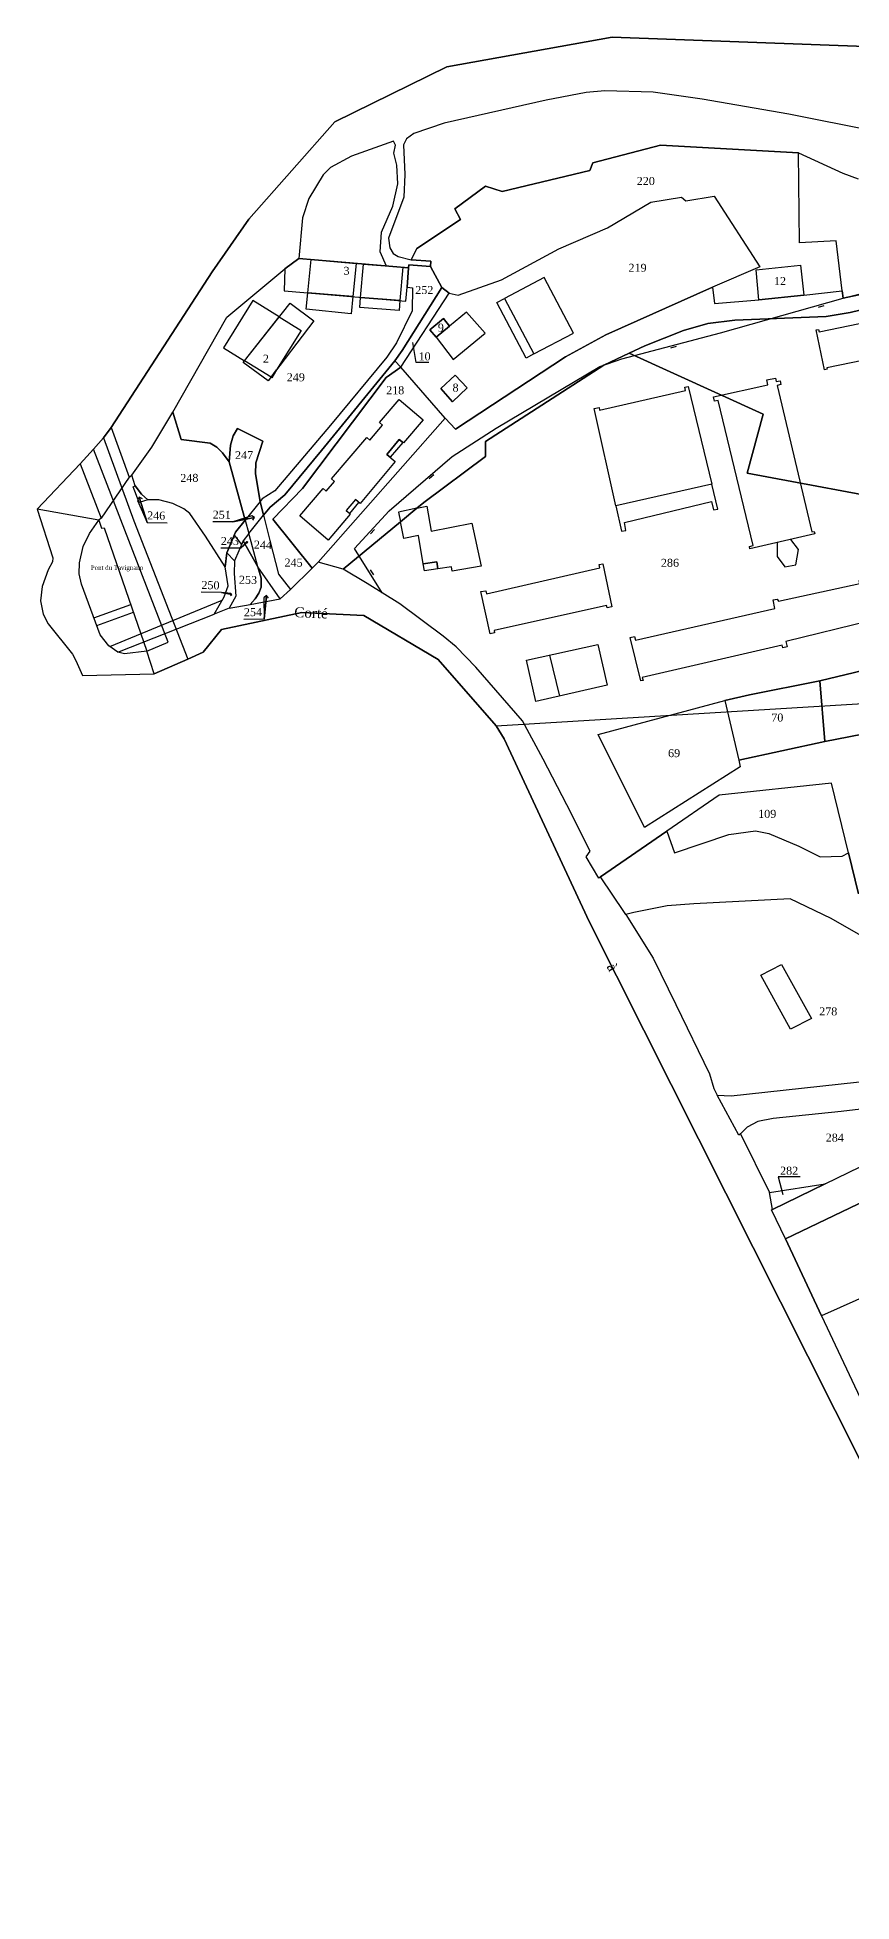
# Model space of a CAD drawing. Extents: x 1208038 to 1208926, y 6153358 to 6153860.
# Drawn here: x 1208038.4 to 1208242, y 6153373.2 to 6153839.1 of the extents above; entities that cross this region are included whole.
import ezdxf

# ---------------------------------------------------------------- set-up
doc = ezdxf.new("R2010")
doc.units = 0
doc.linetypes.add('CONTINU', pattern=[0])
doc.layers.get('0').update_dxf_attribs({"linetype": 'CONTINU'})
for name, color, linetype in [('1LIEUDIT', 7, 'CONTINU'), ('1PARCELLE', 7, 'CONTINU'), ('1SECTION', 7, 'CONTINU'), ('1SUBDFISC', 7, 'CONTINU'), ('1SUBDSECT', 7, 'CONTINU'), ('1TRONFLUV', 7, 'CONTINU'), ('1TROUPARCELLE', 7, 'CONTINU'), ('1ZONCOMM', 7, 'CONTINU'), ('3BATIDUR', 7, 'CONTINU'), ('3BATILEGER', 7, 'CONTINU'), ('3CHEMIN', 7, 'CONTINU'), ('3ENSIMMO', 7, 'CONTINU'), ('3FISCLINE', 7, 'CONTINUOUS'), ('3FLECHEPAR', 7, 'CONTINU'), ('3GAZODUC', 7, 'CONTINU'), ('3MURNONMI', 7, 'CONTINU'), ('3PARCELLETEX', 7, 'CONTINU'), ('3PONT', 7, 'CONTINU'), ('3SNCF', 7, 'CONTINU'), ('3ZONCOMMTEX', 7, 'CONTINU')]:
    doc.layers.add(name, color=color, linetype=linetype)
doc.styles.get("Standard").update_dxf_attribs({"font": 'Times New Roman'})

# ---------------------------------------------------------------- blocks, each defined once
blk = doc.blocks.new('MURNOMI')
blk.add_line((-0.75, 0.5), (0.75, 0.5))

msp = doc.modelspace()

# ---------------------------------------------------------------- linework, layer by layer
at = {"layer": '1LIEUDIT'}
msp.add_lwpolyline([(1208244.63, 6153482.34), (1208176.37, 6153618.13), (1208155.07, 6153663.79), (1208153.1, 6153667.04), (1208138.57, 6153683.58), (1208119.99, 6153694.6), (1208104.53, 6153695.36), (1208084.47, 6153691.12), (1208079.89, 6153685.39), (1208075.98, 6153683.67), (1208072.75, 6153682.26), (1208067.58, 6153679.99), (1208065.8, 6153685.67), (1208060.16, 6153685.04), (1208058.55, 6153685.46), (1208056.28, 6153686.97), (1208054.11, 6153689.75), (1208049.44, 6153702.42), (1208048.83, 6153704.97), (1208048.92, 6153707.71), (1208049.9, 6153711.84), (1208051.46, 6153715.12), (1208053.77, 6153718.39), (1208038.39, 6153721.12), (1208049.15, 6153732.51), (1208052.48, 6153736.17), (1208054.9, 6153738.95), (1208056.83, 6153741.58), (1208082.07, 6153780.46), (1208091.28, 6153793.67), (1208112.76, 6153817.95), (1208140.79, 6153831.66), (1208182.06, 6153839.08), (1208313.18, 6153834.27)], dxfattribs=at)
at = {"layer": '1PARCELLE'}
for points in [[(1208218.7, 6153773.5), (1208218.06, 6153780.98), (1208229.16, 6153782.11), (1208229.95, 6153774.64), (1208239.57, 6153775.68), (1208238.03, 6153788.22), (1208228.87, 6153787.71), (1208228.68, 6153810.24), (1208194.2, 6153812.12), (1208177.22, 6153807.71), (1208176.51, 6153805.82), (1208154.59, 6153800.55), (1208150.46, 6153801.89), (1208142.73, 6153796.18), (1208144.19, 6153793.55), (1208133.29, 6153786.33), (1208131.8, 6153783.49), (1208136.78, 6153783.12), (1208136.67, 6153781.77), (1208139.47, 6153776.54), (1208141.31, 6153775.15), (1208143.57, 6153774.62), (1208154.44, 6153778.5), (1208168.76, 6153786.21), (1208180.88, 6153791.48), (1208191.78, 6153797.87), (1208199.38, 6153799.1), (1208200.47, 6153798.18), (1208207.57, 6153799.4), (1208218.95, 6153781.68), (1208207.19, 6153776.67), (1208207.7, 6153772.58), (1208218.7, 6153773.5)], [(1208140.35, 6153743.92), (1208129.25, 6153756.63), (1208141.31, 6153775.15), (1208143.57, 6153774.62), (1208154.44, 6153778.5), (1208168.76, 6153786.21), (1208180.88, 6153791.48), (1208191.78, 6153797.87), (1208199.38, 6153799.1), (1208200.47, 6153798.18), (1208207.57, 6153799.4), (1208218.95, 6153781.68), (1208207.19, 6153776.67), (1208180.47, 6153764.73), (1208170.43, 6153759.24), (1208142.93, 6153741.13), (1208140.35, 6153743.92)], [(1208092.93, 6153730.01), (1208093, 6153732.7), (1208094.8, 6153738.17), (1208088.45, 6153741.29), (1208087.36, 6153739.47), (1208086.72, 6153737.14), (1208086.34, 6153732.98), (1208084.68, 6153735.25), (1208083.3, 6153736.67), (1208081.61, 6153737.65), (1208074.37, 6153738.61), (1208072.28, 6153745.38), (1208085.78, 6153769.1), (1208100.27, 6153781.22), (1208100.1, 6153775.69), (1208130.54, 6153773.15), (1208130.82, 6153776.61), (1208132.15, 6153776.44), (1208132.1, 6153770.73), (1208128.18, 6153762.69), (1208125.77, 6153759.13), (1208111.69, 6153742.16), (1208097.77, 6153725.72), (1208094.6, 6153723.74), (1208094.09, 6153723.11), (1208092.93, 6153730.01)], [(1208130.82, 6153776.61), (1208132.15, 6153776.44), (1208132.1, 6153770.73), (1208128.18, 6153762.69), (1208125.77, 6153759.13), (1208111.69, 6153742.16), (1208097.77, 6153725.72), (1208094.6, 6153723.74), (1208094.09, 6153723.11), (1208094.96, 6153719.66), (1208096.56, 6153721.67), (1208100.27, 6153724.75), (1208109.4, 6153735.85), (1208127.76, 6153758.25), (1208129.56, 6153760.85), (1208139.47, 6153776.54), (1208136.67, 6153781.77), (1208131.29, 6153782.23), (1208131.21, 6153781.44), (1208130.82, 6153776.61)], [(1208100.27, 6153781.22), (1208100.1, 6153775.69), (1208130.54, 6153773.15), (1208130.82, 6153776.61), (1208131.21, 6153781.44), (1208103.76, 6153783.82), (1208100.27, 6153781.22)], [(1208218.7, 6153773.5), (1208218.06, 6153780.98), (1208229.16, 6153782.11), (1208229.95, 6153774.64), (1208218.7, 6153773.5)], [(1208096.14, 6153753.24), (1208089.89, 6153757.81), (1208101.63, 6153772.67), (1208107.5, 6153768.2), (1208096.14, 6153753.24)], [(1208127.76, 6153758.25), (1208129.25, 6153756.63), (1208141.31, 6153775.15), (1208139.47, 6153776.54), (1208129.56, 6153760.85), (1208127.76, 6153758.25)], [(1208139.95, 6153768.79), (1208136.53, 6153765.96), (1208138.11, 6153764.14), (1208141.46, 6153766.92), (1208139.95, 6153768.79)], [(1208094.96, 6153719.66), (1208096.64, 6153712.98), (1208097.94, 6153707.8), (1208098.67, 6153704.93), (1208101.67, 6153701.08), (1208107.13, 6153706.41), (1208097.26, 6153718.62), (1208104.72, 6153726.34), (1208125.62, 6153754.04), (1208129.25, 6153756.63), (1208127.76, 6153758.25), (1208109.4, 6153735.85), (1208100.27, 6153724.75), (1208096.56, 6153721.67), (1208094.96, 6153719.66)], [(1208129.25, 6153756.63), (1208125.62, 6153754.04), (1208104.72, 6153726.34), (1208097.26, 6153718.62), (1208107.13, 6153706.41), (1208108.57, 6153707.93), (1208140.35, 6153743.92), (1208129.25, 6153756.63)], [(1208142.86, 6153754.68), (1208139.24, 6153751.3), (1208142.19, 6153747.99), (1208145.84, 6153751.45), (1208142.86, 6153754.68)], [(1208080.46, 6153714.43), (1208076.48, 6153720.07), (1208075.02, 6153721.22), (1208072.25, 6153722.61), (1208068.81, 6153723.48), (1208066, 6153723.46), (1208064.42, 6153724.91), (1208062.89, 6153727.02), (1208062.01, 6153729.69), (1208067.03, 6153736.66), (1208072.28, 6153745.38), (1208074.37, 6153738.61), (1208081.61, 6153737.65), (1208083.3, 6153736.67), (1208084.68, 6153735.25), (1208086.34, 6153732.98), (1208090.33, 6153718.44), (1208087.9, 6153715.42), (1208085.78, 6153710.28), (1208085.34, 6153706.72), (1208080.46, 6153714.43)], [(1208086.34, 6153732.98), (1208086.72, 6153737.14), (1208087.36, 6153739.47), (1208088.45, 6153741.29), (1208094.8, 6153738.17), (1208093, 6153732.7), (1208092.93, 6153730.01), (1208094.09, 6153723.11), (1208090.33, 6153718.44), (1208086.34, 6153732.98)], [(1208066, 6153723.46), (1208063.83, 6153722.83), (1208062.35, 6153726.77), (1208062.89, 6153727.02), (1208064.42, 6153724.91), (1208066, 6153723.46)], [(1208094.09, 6153723.11), (1208090.33, 6153718.44), (1208091.24, 6153715.1), (1208094.96, 6153719.66), (1208094.09, 6153723.11)], [(1208091.24, 6153715.1), (1208089.87, 6153713.27), (1208087.69, 6153708.29), (1208087.62, 6153705.06), (1208087.99, 6153699.39), (1208086.37, 6153696.44), (1208082.63, 6153694.95), (1208085.09, 6153699.25), (1208086.1, 6153702.03), (1208085.34, 6153706.72), (1208085.78, 6153710.28), (1208087.9, 6153715.42), (1208090.33, 6153718.44), (1208091.24, 6153715.1)], [(1208099.14, 6153698.72), (1208093.54, 6153706.75), (1208091.83, 6153712.96), (1208091.24, 6153715.1), (1208094.96, 6153719.66), (1208096.64, 6153712.98), (1208097.94, 6153707.8), (1208098.67, 6153704.93), (1208101.67, 6153701.08), (1208099.14, 6153698.72)], [(1208093.54, 6153706.75), (1208089.87, 6153713.27), (1208087.69, 6153708.29), (1208087.62, 6153705.06), (1208087.99, 6153699.39), (1208086.37, 6153696.44), (1208091.59, 6153697.36), (1208092.86, 6153698.76), (1208093.8, 6153700.16), (1208094.33, 6153701.68), (1208094.33, 6153703.91), (1208093.54, 6153706.75)], [(1208093.54, 6153706.75), (1208091.83, 6153712.96), (1208091.24, 6153715.1), (1208089.87, 6153713.27), (1208093.54, 6153706.75)], [(1208099.14, 6153698.72), (1208093.54, 6153706.75), (1208094.33, 6153703.91), (1208094.33, 6153701.68), (1208093.8, 6153700.16), (1208092.86, 6153698.76), (1208091.59, 6153697.36), (1208099.14, 6153698.72)], [(1208235.23, 6153663.11), (1208266.5, 6153669.22), (1208262.07, 6153685.04), (1208233.99, 6153678.22), (1208235.23, 6153663.11)], [(1208213.71, 6153658.41), (1208235.23, 6153663.11), (1208233.99, 6153678.22), (1208216.37, 6153674.76), (1208210.23, 6153673.32), (1208213.71, 6153658.41)], [(1208213.71, 6153658.41), (1208214.11, 6153656.77), (1208190.18, 6153641.62), (1208178.62, 6153664.82), (1208210.23, 6153673.32), (1208213.71, 6153658.41)], [(1208241.17, 6153635.25), (1208236.92, 6153652.66), (1208208.85, 6153649.72), (1208195.75, 6153640.69), (1208197.67, 6153635.25), (1208211.24, 6153639.88), (1208217.9, 6153640.76), (1208221.26, 6153640.1), (1208228.73, 6153636.91), (1208234.09, 6153634.27), (1208239.61, 6153634.48), (1208241.17, 6153635.25)], [(1208208.34, 6153574.76), (1208211.86, 6153574.56), (1208252.28, 6153578.94), (1208276.48, 6153581.85), (1208275.88, 6153585.99), (1208272.82, 6153593.04), (1208270.77, 6153597.25), (1208260.91, 6153604.83), (1208248.34, 6153612.3), (1208236.81, 6153618.88), (1208226.55, 6153623.82), (1208202.49, 6153622.57), (1208195.83, 6153622), (1208187.46, 6153620.35), (1208185.49, 6153619.86), (1208192.33, 6153608.92), (1208198.03, 6153597.36), (1208206.44, 6153580.09), (1208207.47, 6153576.38), (1208208.34, 6153574.76)], [(1208208.34, 6153574.76), (1208211.86, 6153574.56), (1208252.28, 6153578.94), (1208276.48, 6153581.85), (1208277.45, 6153575.17), (1208239.35, 6153570.66), (1208222.36, 6153568.92), (1208218.52, 6153568.13), (1208215.79, 6153566.7), (1208214.17, 6153565.08), (1208213.76, 6153564.7), (1208208.34, 6153574.76)], [(1208214.17, 6153565.08), (1208221.38, 6153550.43), (1208235.29, 6153552.58), (1208270.44, 6153569.6), (1208277.45, 6153575.17), (1208239.35, 6153570.66), (1208222.36, 6153568.92), (1208218.52, 6153568.13), (1208215.79, 6153566.7), (1208214.17, 6153565.08)], [(1208270.74, 6153560.58), (1208257.77, 6153554.3), (1208255, 6153553.04), (1208252.33, 6153551.67), (1208249.53, 6153550.39), (1208225.39, 6153538.86), (1208234.43, 6153519.59), (1208244.06, 6153499.09), (1208251.09, 6153484.45), (1208296.56, 6153506.3), (1208290.67, 6153518.87), (1208290.24, 6153519.67), (1208289.43, 6153518.28), (1208263.81, 6153527.58), (1208256.23, 6153531.01), (1208256.84, 6153537.8), (1208258.22, 6153544.75), (1208258.83, 6153545.48), (1208274.94, 6153539.48), (1208277.14, 6153547.12), (1208270.74, 6153560.58)], [(1208221.38, 6153550.43), (1208235.29, 6153552.58), (1208222.15, 6153546.17), (1208221.38, 6153550.43)]]:
    msp.add_lwpolyline(points, close=True, dxfattribs=at)
for points in [[(1208265.27, 6153779.34), (1208239.81, 6153773.87), (1208239.57, 6153775.68), (1208239.57, 6153775.68), (1208238.03, 6153788.22), (1208228.87, 6153787.71), (1208228.68, 6153810.24), (1208239.77, 6153805.13), (1208243.55, 6153803.7)], [(1208259.25, 6153774.54), (1208241.56, 6153770.32), (1208235.54, 6153769.34), (1208212.7, 6153768.4), (1208205.96, 6153767.52), (1208199.91, 6153765.83), (1208190.24, 6153761.99), (1208186.33, 6153760.14), (1208180.01, 6153757.16), (1208150.39, 6153738.05), (1208150.46, 6153734.36), (1208135.03, 6153722.82), (1208133.29, 6153721.37), (1208129.15, 6153717.97), (1208114.86, 6153706.17), (1208108.57, 6153707.93), (1208140.35, 6153743.92), (1208142.93, 6153741.13), (1208170.43, 6153759.24), (1208180.47, 6153764.73), (1208207.19, 6153776.67), (1208207.7, 6153772.58), (1208218.7, 6153773.5), (1208229.95, 6153774.64), (1208239.57, 6153775.68), (1208239.81, 6153773.87), (1208265.27, 6153779.34)], [(1208256.9, 6153722.46), (1208215.82, 6153730.17), (1208219.79, 6153744.86), (1208186.33, 6153760.14), (1208186.33, 6153760.14), (1208190.24, 6153761.99), (1208199.91, 6153765.83), (1208205.96, 6153767.52), (1208212.7, 6153768.4), (1208235.54, 6153769.34), (1208241.56, 6153770.32), (1208259.25, 6153774.54)], [(1208243.69, 6153625.02), (1208241.17, 6153635.25), (1208241.17, 6153635.25), (1208236.92, 6153652.66), (1208208.85, 6153649.72), (1208195.75, 6153640.69), (1208179.19, 6153629.25), (1208178.75, 6153628.92), (1208175.58, 6153634.24), (1208176.57, 6153635.66), (1208170.72, 6153647.3), (1208164.82, 6153658.7), (1208159.69, 6153668.25), (1208147.98, 6153681.67), (1208143.05, 6153686.78), (1208139.84, 6153689.43), (1208128.97, 6153697.52), (1208120.87, 6153702.6), (1208114.86, 6153706.17), (1208129.15, 6153717.97), (1208133.29, 6153721.37), (1208135.03, 6153722.82), (1208150.46, 6153734.36), (1208150.39, 6153738.05), (1208180.01, 6153757.16), (1208186.33, 6153760.14), (1208219.79, 6153744.86), (1208215.82, 6153730.17), (1208256.9, 6153722.46)], [(1208248.34, 6153612.3), (1208236.81, 6153618.88), (1208226.55, 6153623.82), (1208202.49, 6153622.57), (1208195.83, 6153622), (1208187.46, 6153620.35), (1208185.49, 6153619.86), (1208185.2, 6153620.33), (1208179.19, 6153629.25), (1208195.75, 6153640.69), (1208197.67, 6153635.25), (1208211.24, 6153639.88), (1208217.9, 6153640.76), (1208221.26, 6153640.1), (1208228.73, 6153636.91), (1208234.09, 6153634.27), (1208239.61, 6153634.48), (1208241.17, 6153635.25), (1208243.69, 6153625.02)], [(1208249.53, 6153550.39), (1208225.39, 6153538.86), (1208221.94, 6153546.07), (1208222.15, 6153546.17), (1208235.29, 6153552.58), (1208270.44, 6153569.6)]]:
    msp.add_lwpolyline(points, dxfattribs=at)
at = {"layer": '1SECTION'}
msp.add_lwpolyline([(1208313.18, 6153834.27), (1208182.06, 6153839.08), (1208140.79, 6153831.66), (1208112.76, 6153817.95), (1208091.28, 6153793.67), (1208082.07, 6153780.46), (1208056.83, 6153741.58), (1208054.9, 6153738.95), (1208052.48, 6153736.17), (1208049.15, 6153732.51), (1208038.39, 6153721.12), (1208042.26, 6153709.04), (1208042.22, 6153707.98), (1208041.14, 6153706.04), (1208039.57, 6153701.84), (1208039.17, 6153698.27), (1208039.9, 6153694.91), (1208041.11, 6153692.51), (1208047.21, 6153684.9), (1208048.06, 6153683.34), (1208049.71, 6153679.57), (1208067.58, 6153679.99), (1208072.75, 6153682.26), (1208075.98, 6153683.67), (1208079.89, 6153685.39), (1208084.47, 6153691.12), (1208104.53, 6153695.36), (1208119.99, 6153694.6), (1208138.57, 6153683.58), (1208153.1, 6153667.04), (1208155.07, 6153663.79), (1208176.37, 6153618.13), (1208244.63, 6153482.34)], dxfattribs=at)
at = {"layer": '1SUBDFISC'}
msp.add_lwpolyline([(1208256.24, 6153529.3), (1208234.43, 6153519.59), (1208225.39, 6153538.86), (1208249.53, 6153550.39)], dxfattribs=at)
msp.add_lwpolyline([(1208263.86, 6153513.51), (1208266.16, 6153514.67), (1208263.58, 6153520.17), (1208261.27, 6153519.1), (1208256.24, 6153529.3), (1208234.43, 6153519.59), (1208244.06, 6153499.09), (1208265.97, 6153509.3), (1208263.86, 6153513.51)], close=True, dxfattribs=at)
at = {"layer": '1SUBDSECT'}
msp.add_lwpolyline([(1208313.18, 6153834.27), (1208182.06, 6153839.08), (1208140.79, 6153831.66), (1208112.76, 6153817.95), (1208091.28, 6153793.67), (1208082.07, 6153780.46), (1208056.83, 6153741.58), (1208054.9, 6153738.95), (1208052.48, 6153736.17), (1208049.15, 6153732.51), (1208038.39, 6153721.12), (1208042.26, 6153709.04), (1208042.22, 6153707.98), (1208041.14, 6153706.04), (1208039.57, 6153701.84), (1208039.17, 6153698.27), (1208039.9, 6153694.91), (1208041.11, 6153692.51), (1208047.21, 6153684.9), (1208048.06, 6153683.34), (1208049.71, 6153679.57), (1208067.58, 6153679.99), (1208072.75, 6153682.26), (1208075.98, 6153683.67), (1208079.89, 6153685.39), (1208084.47, 6153691.12), (1208104.53, 6153695.36), (1208119.99, 6153694.6), (1208138.57, 6153683.58), (1208153.1, 6153667.04), (1208155.07, 6153663.79), (1208176.37, 6153618.13), (1208244.63, 6153482.34)], dxfattribs=at)
at = {"layer": '1TRONFLUV'}
msp.add_lwpolyline([(1208313.18, 6153834.27), (1208182.06, 6153839.08), (1208140.79, 6153831.66), (1208112.76, 6153817.95), (1208091.28, 6153793.67), (1208082.07, 6153780.46), (1208056.83, 6153741.58), (1208061.36, 6153729.19), (1208062.01, 6153729.69), (1208067.03, 6153736.66), (1208072.28, 6153745.38), (1208072.28, 6153745.38), (1208085.78, 6153769.1), (1208100.27, 6153781.22), (1208103.76, 6153783.82), (1208131.21, 6153781.44), (1208131.29, 6153782.23), (1208136.67, 6153781.77), (1208136.78, 6153783.12), (1208131.8, 6153783.49), (1208133.29, 6153786.33), (1208144.19, 6153793.55), (1208142.73, 6153796.18), (1208150.46, 6153801.89), (1208154.59, 6153800.55), (1208176.51, 6153805.82), (1208177.22, 6153807.71), (1208194.2, 6153812.12), (1208228.68, 6153810.24), (1208239.77, 6153805.13), (1208243.55, 6153803.7)], dxfattribs=at)
msp.add_lwpolyline([(1208053.77, 6153718.39), (1208038.39, 6153721.12), (1208049.15, 6153732.51), (1208054.32, 6153718.89), (1208053.77, 6153718.39)], close=True, dxfattribs=at)
at = {"layer": '1TROUPARCELLE'}
for points in [[(1208089.89, 6153757.81), (1208101.63, 6153772.67), (1208107.5, 6153768.2), (1208096.14, 6153753.24), (1208089.89, 6153757.81)], [(1208136.53, 6153765.96), (1208139.95, 6153768.79), (1208141.46, 6153766.92), (1208138.11, 6153764.14), (1208136.53, 6153765.96)], [(1208139.24, 6153751.3), (1208142.86, 6153754.68), (1208145.84, 6153751.45), (1208142.19, 6153747.99), (1208139.24, 6153751.3)], [(1208178.62, 6153664.82), (1208210.23, 6153673.32), (1208216.37, 6153674.76), (1208233.99, 6153678.22), (1208262.07, 6153685.04), (1208266.5, 6153669.22), (1208235.23, 6153663.11), (1208213.71, 6153658.41), (1208214.11, 6153656.77), (1208190.18, 6153641.62), (1208178.62, 6153664.82)]]:
    msp.add_lwpolyline(points, close=True, dxfattribs=at)
at = {"layer": '1ZONCOMM'}
msp.add_lwpolyline([(1208084.47, 6153691.12), (1208104.53, 6153695.36), (1208119.99, 6153694.6), (1208138.57, 6153683.58), (1208153.1, 6153667.04), (1208155.07, 6153663.79), (1208176.37, 6153618.13), (1208244.63, 6153482.34), (1208258.78, 6153460.94), (1208280.22, 6153439.09)], dxfattribs=at)
msp.add_lwpolyline([(1208084.47, 6153691.12), (1208104.53, 6153695.36), (1208119.99, 6153694.6), (1208138.57, 6153683.58), (1208153.1, 6153667.04), (1208155.07, 6153663.79), (1208176.37, 6153618.13), (1208244.63, 6153482.34), (1208258.78, 6153460.94), (1208280.22, 6153439.09)], dxfattribs=at)
msp.add_lwpolyline([(1208084.47, 6153691.12), (1208104.53, 6153695.36), (1208119.99, 6153694.6), (1208138.57, 6153683.58), (1208153.1, 6153667.04), (1208155.07, 6153663.79), (1208176.37, 6153618.13), (1208244.63, 6153482.34), (1208258.78, 6153460.94), (1208280.22, 6153439.09)], dxfattribs=at)
at = {"layer": '3BATIDUR'}
for points in [[(1208229.95, 6153774.64), (1208218.7, 6153773.5), (1208218.06, 6153780.98), (1208229.16, 6153782.11), (1208229.95, 6153774.64)], [(1208155.2, 6153773.8), (1208162.54, 6153759.94), (1208172.42, 6153765.17), (1208165.09, 6153779.03), (1208155.2, 6153773.8)], [(1208142.19, 6153747.99), (1208139.24, 6153751.3), (1208142.86, 6153754.68), (1208145.84, 6153751.45), (1208142.19, 6153747.99)], [(1208208.54, 6153748.32), (1208207.68, 6153748.18), (1208207.43, 6153749.24), (1208220.99, 6153752.24), (1208220.71, 6153753.44), (1208222.93, 6153753.86), (1208223.08, 6153753.1), (1208224.07, 6153753.19), (1208224.26, 6153752.29), (1208223.36, 6153752.07), (1208231.95, 6153715.52), (1208232.61, 6153715.61), (1208232.73, 6153714.99), (1208216.53, 6153711.22), (1208216.39, 6153711.87), (1208217.32, 6153712.1), (1208208.54, 6153748.32)], [(1208183, 6153721.99), (1208177.62, 6153746.32), (1208178.82, 6153746.56), (1208178.95, 6153745.94), (1208200.45, 6153750.85), (1208200.28, 6153751.64), (1208201.08, 6153751.82), (1208206.96, 6153727.42), (1208183, 6153721.99)], [(1208111.08, 6153713.45), (1208103.99, 6153719.49), (1208109.83, 6153726.33), (1208110.59, 6153725.68), (1208112.65, 6153728.08), (1208111.89, 6153728.74), (1208120.74, 6153739.09), (1208121.49, 6153738.44), (1208124.66, 6153742.15), (1208123.9, 6153742.8), (1208128.85, 6153748.59), (1208134.82, 6153743.48), (1208129.89, 6153737.71), (1208128.86, 6153738.6), (1208125.73, 6153734.82), (1208127.82, 6153733.1), (1208119.13, 6153722.58), (1208117.92, 6153723.58), (1208115.57, 6153720.84), (1208116.63, 6153719.94), (1208111.08, 6153713.45)], [(1208128.67, 6153720.42), (1208129.15, 6153717.97), (1208133.29, 6153721.37), (1208128.67, 6153720.42)], [(1208138.52, 6153706.25), (1208138.28, 6153708), (1208134.85, 6153707.48), (1208133.65, 6153714.55), (1208129.98, 6153713.82), (1208129.15, 6153717.97), (1208133.29, 6153721.37), (1208135.78, 6153721.89), (1208136.88, 6153715.64), (1208147.04, 6153717.64), (1208149.3, 6153706.92), (1208142.07, 6153705.63), (1208141.89, 6153706.79), (1208138.52, 6153706.25)], [(1208149.23, 6153700.57), (1208150.47, 6153700.79), (1208150.66, 6153700.02), (1208179, 6153706.47), (1208178.81, 6153707.36), (1208179.76, 6153707.51), (1208181.98, 6153696.78), (1208180.85, 6153696.47), (1208180.68, 6153697.12), (1208152.6, 6153690.84), (1208152.71, 6153690.23), (1208151.58, 6153690.02), (1208149.23, 6153700.57)], [(1208186.56, 6153689.1), (1208187.65, 6153689.35), (1208187.9, 6153688.44), (1208222.71, 6153696.37), (1208222.3, 6153698.48), (1208223.35, 6153698.67), (1208223.62, 6153698.14), (1208244, 6153702.57), (1208243.84, 6153703.33), (1208244.87, 6153703.51), (1208247.88, 6153692.73), (1208246.81, 6153692.5), (1208246.54, 6153693.29), (1208225.49, 6153688.13), (1208225.78, 6153686.76), (1208224.74, 6153686.51), (1208224.58, 6153687.15), (1208189.61, 6153679.06), (1208189.8, 6153678.36), (1208189.26, 6153678.23), (1208186.56, 6153689.1)], [(1208160.7, 6153683.46), (1208178.46, 6153687.32), (1208180.87, 6153677.21), (1208163.03, 6153673.09), (1208160.7, 6153683.46)], [(1208226.63, 6153591.2), (1208219.24, 6153604.67), (1208224.42, 6153607.36), (1208231.93, 6153593.89), (1208226.63, 6153591.2)]]:
    msp.add_lwpolyline(points, close=True, dxfattribs=at)
msp.add_lwpolyline([(1208266.18, 6153762.72), (1208235.76, 6153756.51), (1208235.84, 6153756.11), (1208235.14, 6153755.99), (1208233.09, 6153765.98), (1208233.64, 6153766.08), (1208233.78, 6153765.44), (1208268.89, 6153772.73)], dxfattribs=at)
at = {"layer": '3BATILEGER'}
for points in [[(1208106, 6153775.19), (1208106.86, 6153783.54), (1208118.13, 6153782.57), (1208117.28, 6153774.27), (1208106, 6153775.19)], [(1208119.2, 6153774.09), (1208119.89, 6153782.42), (1208129.72, 6153781.61), (1208129.04, 6153773.27), (1208119.2, 6153774.09)], [(1208098.89, 6153769.2), (1208092.24, 6153773.31), (1208084.93, 6153761.49), (1208090.22, 6153758.22), (1208098.89, 6153769.2)], [(1208105.59, 6153771.11), (1208106, 6153775.19), (1208117.28, 6153774.27), (1208116.84, 6153769.95), (1208105.59, 6153771.11)], [(1208119, 6153771.57), (1208119.2, 6153774.09), (1208129.04, 6153773.27), (1208128.83, 6153770.77), (1208119, 6153771.57)], [(1208155.2, 6153773.8), (1208162.54, 6153759.94), (1208160.62, 6153758.93), (1208153.28, 6153772.79), (1208155.2, 6153773.8)], [(1208090.22, 6153758.22), (1208098.89, 6153769.2), (1208104.32, 6153765.84), (1208098.2, 6153755.94), (1208096.83, 6153754.13), (1208090.22, 6153758.22)], [(1208097.01, 6153754.02), (1208096.83, 6153754.13), (1208098.2, 6153755.94), (1208097.01, 6153754.02)], [(1208126.59, 6153734.12), (1208125.73, 6153734.82), (1208128.86, 6153738.6), (1208129.75, 6153737.82), (1208126.59, 6153734.12)], [(1208183, 6153721.99), (1208184.41, 6153715.66), (1208185.49, 6153715.86), (1208185.13, 6153717.86), (1208206.87, 6153723.05), (1208207.43, 6153720.97), (1208208.46, 6153721.17), (1208206.96, 6153727.42), (1208183, 6153721.99)], [(1208118.8, 6153722.84), (1208117.92, 6153723.58), (1208115.58, 6153720.84), (1208116.48, 6153720.07), (1208118.8, 6153722.84)], [(1208138.52, 6153706.25), (1208135.16, 6153705.72), (1208134.85, 6153707.48), (1208138.28, 6153708), (1208138.52, 6153706.25)]]:
    msp.add_lwpolyline(points, close=True, dxfattribs=at)
at = {"layer": '3CHEMIN'}
msp.add_lwpolyline([(1208124.58, 6153700.27), (1208117.68, 6153711.37), (1208126.38, 6153720.76), (1208142.09, 6153734.32), (1208153.1, 6153741.36), (1208178.96, 6153756.79), (1208184.49, 6153758.69), (1208209.19, 6153765.22), (1208239.81, 6153773.87), (1208263.25, 6153779.88), (1208291.51, 6153785.71)], dxfattribs=at)
at = {"layer": '3FISCLINE'}
for points in [[(1208247.6, 6153815.64), (1208226.21, 6153819.91), (1208204.61, 6153823.65), (1208192.33, 6153825.35), (1208180.23, 6153825.67), (1208175.56, 6153825.25), (1208165.6, 6153823.36), (1208140.08, 6153817.63), (1208132.54, 6153815), (1208130.68, 6153813.69), (1208129.91, 6153812.21), (1208130.3, 6153804.83), (1208129.99, 6153799.15), (1208126.17, 6153788.84), (1208126.5, 6153786.45), (1208127.34, 6153785.05), (1208128.56, 6153784.27), (1208131.8, 6153783.49)], [(1208125.68, 6153781.92), (1208124.1, 6153785.44), (1208124.41, 6153790.37), (1208127.3, 6153796.87), (1208128.54, 6153802.44), (1208128.24, 6153807.11), (1208127.48, 6153810.15), (1208127.96, 6153812.13), (1208127.39, 6153813.14), (1208116.93, 6153809.34), (1208111.68, 6153806.56), (1208109.83, 6153804.71), (1208106.29, 6153798.8), (1208104.67, 6153793.97), (1208103.76, 6153783.82)], [(1208138.11, 6153764.14), (1208142.3, 6153758.54), (1208150.31, 6153765.14), (1208145.65, 6153770.37), (1208141.46, 6153766.92)], [(1208061.36, 6153729.19), (1208054.32, 6153718.89)], [(1208062.89, 6153727.02), (1208064.42, 6153724.91), (1208066, 6153723.46)], [(1208087.59, 6153714.67), (1208089.45, 6153712.34)], [(1208223.33, 6153712.8), (1208223.35, 6153709.36), (1208225.28, 6153706.75), (1208227.96, 6153707.29), (1208228.68, 6153711.08), (1208226.72, 6153713.59)], [(1208085.78, 6153710.28), (1208087.69, 6153708.29)], [(1208056.52, 6153686.81), (1208084.59, 6153698.38)], [(1208052.54, 6153694.01), (1208061.77, 6153697.34)], [(1208053.24, 6153692.11), (1208062.46, 6153695.38)], [(1208058.55, 6153685.46), (1208082.63, 6153694.95)], [(1208166.43, 6153684.71), (1208168.9, 6153674.45)]]:
    msp.add_lwpolyline(points, dxfattribs=at)
at = {"layer": '3FLECHEPAR'}
for points in [[(1208136.22, 6153757.84), (1208133.12, 6153757.84), (1208132.22, 6153762.78)], [(1208064.7, 6153723.76), (1208063.86, 6153724.2), (1208065.84, 6153717.81), (1208063.86, 6153724.19), (1208063.41, 6153723.36), (1208065.83, 6153717.8), (1208070.84, 6153717.76)], [(1208092.24, 6153718.45), (1208092.66, 6153719.1), (1208087.25, 6153717.96), (1208092.66, 6153719.1), (1208092.01, 6153719.53), (1208087.24, 6153717.96), (1208082.23, 6153717.99)], [(1208090.97, 6153712.68), (1208090.98, 6153713), (1208089.28, 6153711.44), (1208090.97, 6153713), (1208090.65, 6153713.02), (1208089.28, 6153711.44), (1208084.27, 6153711.41)], [(1208086.68, 6153699.59), (1208086.99, 6153699.81), (1208084.4, 6153700.33), (1208086.99, 6153699.8), (1208086.79, 6153700.11), (1208084.4, 6153700.33), (1208079.39, 6153700.43)], [(1208096.2, 6153698.92), (1208095.67, 6153699.56), (1208095.06, 6153693.69), (1208095.66, 6153699.56), (1208095.02, 6153699.03), (1208095.06, 6153693.68), (1208090.05, 6153693.59)], [(1208229.03, 6153554.33), (1208223.57, 6153554.34), (1208224.75, 6153549.91)]]:
    msp.add_lwpolyline(points, dxfattribs=at)
at = {"layer": '3GAZODUC'}
msp.add_lwpolyline([(1208153.1, 6153667.04), (1208274.88, 6153674.41), (1208338.72, 6153678.83), (1208368.4, 6153681.2), (1208483.83, 6153591.51), (1208575.88, 6153520.64), (1208654.54, 6153459.15), (1208747.8, 6153386.19), (1208747.24, 6153373.17)], dxfattribs=at)
at = {"layer": '3PONT'}
msp.add_lwpolyline([(1208053.77, 6153718.39), (1208054.44, 6153716.43), (1208055.14, 6153716.51), (1208065.8, 6153685.67), (1208071.13, 6153687.96), (1208052.48, 6153736.17), (1208049.15, 6153732.51), (1208054.32, 6153718.89), (1208053.77, 6153718.39)], close=True, dxfattribs=at)
at = {"layer": '3SNCF'}
msp.add_lwpolyline([(1208054.9, 6153738.95), (1208062.54, 6153718.24), (1208075.98, 6153683.67)], dxfattribs=at)

# ---------------------------------------------------------------- block references
at = {"layer": '3MURNONMI'}
for p, rotation in [((1208234.15, 6153772.26), 195.8), ((1208197.23, 6153762.06), 194.8), ((1208136.61, 6153729.6), 220.8), ((1208121.83, 6153715.85), 227.3), ((1208121.59, 6153705.08), 302)]:
    msp.add_blockref('MURNOMI', p, dxfattribs=dict(at, rotation=rotation))

# ---------------------------------------------------------------- texts
at = {"layer": '3ENSIMMO'}
msp.add_text('Pont du Tavignano', height=1.125, dxfattribs=at).set_placement((1208051.78, 6153705.98))
at = {"layer": '3PARCELLETEX'}
for s, p in [('220', (1208188.22, 6153802.17)), ('3', (1208114.93, 6153779.72)), ('252', (1208132.86, 6153774.92)), ('12', (1208222.52, 6153777.17)), ('9', (1208138.5, 6153765.52)), ('2', (1208094.77, 6153757.75)), ('10', (1208133.68, 6153758.34)), ('249', (1208100.74, 6153753.12)), ('8', (1208142.19, 6153750.54)), ('247', (1208087.81, 6153733.66)), ('286', (1208194.26, 6153706.75)), ('70', (1208221.85, 6153668.08)), ('69', (1208196.05, 6153659.19)), ('109', (1208218.57, 6153644.02)), ('278', (1208233.82, 6153594.66)), ('284', (1208235.46, 6153563.11)), ('282', (1208224.04, 6153554.84))]:
    msp.add_text(s, height=2, dxfattribs=at).set_placement(p)
for s, rotation, p in [('219', 360, (1208186.15, 6153780.48)), ('218', 0.3, (1208125.59, 6153749.86)), ('248', 0.5, (1208074.14, 6153727.95)), ('251', 359.3, (1208082.22, 6153718.79)), ('246', 359.2, (1208065.83, 6153718.6)), ('243', 360, (1208084.27, 6153712.21)), ('244', 358.3, (1208092.5, 6153711.32)), ('245', 360, (1208100.19, 6153706.82)), ('250', 358.5, (1208079.39, 6153701.23)), ('253', 359.3, (1208088.78, 6153702.52)), ('254', 0.7, (1208090.05, 6153694.4))]:
    msp.add_text(s, height=2, rotation=rotation, dxfattribs=at).set_placement(p)
at = {"layer": '3ZONCOMMTEX'}
for s, rotation, p in [('Corté', 357.4, (1208102.58, 6153694.2)), ('Corté', 357.4, (1208102.58, 6153694.2)), ('Corté', 357.4, (1208102.58, 6153694.2)), ('à ', 296.9, (1208180.63, 6153606.88)), ('à ', 296.9, (1208180.63, 6153606.88)), ('à ', 296.9, (1208180.63, 6153606.88))]:
    msp.add_text(s, height=2.5, rotation=rotation, dxfattribs=at).set_placement(p)

doc.saveas('drawing.dxf')
